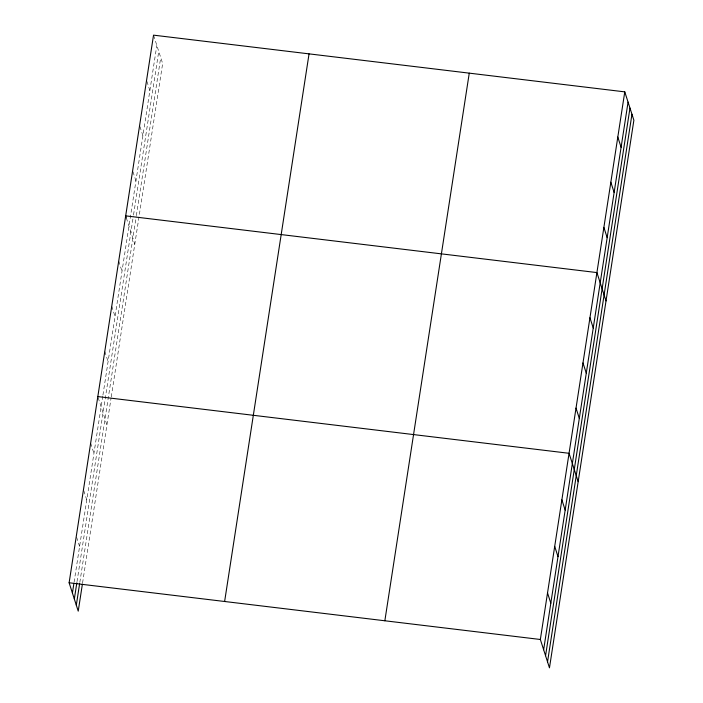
<?xml version="1.0" encoding="UTF-8"?>
<svg xmlns="http://www.w3.org/2000/svg" width="703" height="703" viewBox="0 0 703 703"><rect width="100%" height="100%" fill="white"/><g stroke="black" fill="none" stroke-linecap="round" stroke-linejoin="round"><path stroke-width="0.53" stroke-dasharray="3.52 2.64" d="M74.079 582.198L102.77 396.079M102.937 394.998L156.831 45.396M77.005 581.68L133.377 215.962M133.544 214.881L158.746 51.381M79.817 582.427L136.189 216.735M136.347 215.663L160.723 57.532M82.567 582.998L111.074 398.056M111.241 396.975L162.648 63.516L153.869 36.178M146.901 81.355L149.862 90.582M139.941 126.531L142.902 135.758M132.972 171.717L135.934 180.935M126.338 217.912L134.791 244.231M118.719 261.05L122.006 271.296M111.751 306.227L115.046 316.473M104.791 351.403L108.077 361.65M98.156 397.608L106.935 424.946M90.652 443.136L93.938 453.382M83.806 490.703L86.768 499.93M76.627 537.25L79.588 546.477"/><path stroke-width="1.05" d="M82.4 584.079L78.226 611.135L69.122 582.778L153.535 35.15L624.774 91.865L633.878 120.222L549.465 667.85L540.352 639.484L624.774 91.865M72.418 593.024L73.912 583.279M74.333 599L76.838 582.769M76.311 605.16L79.65 583.508M224.626 601.487L309.048 53.867M384.849 620.775L469.261 73.147M543.647 649.739L628.06 102.111M545.563 655.714L629.976 108.086M547.54 661.875L631.953 114.246M97.822 396.58L569.052 453.294L578.165 481.66M69.122 582.778L540.352 639.484M617.805 137.041L621.101 147.287M610.845 182.218L614.132 192.464M603.877 227.394L607.164 237.649M606.021 300.937L596.917 272.579L125.679 215.865L126.338 217.912M589.949 317.756L593.235 328.002M582.98 362.933L586.276 373.188M576.021 408.118L579.307 418.364M561.882 499.842L565.168 510.088M554.702 546.389L557.997 556.635M547.532 592.937L550.818 603.192"/></g></svg>
